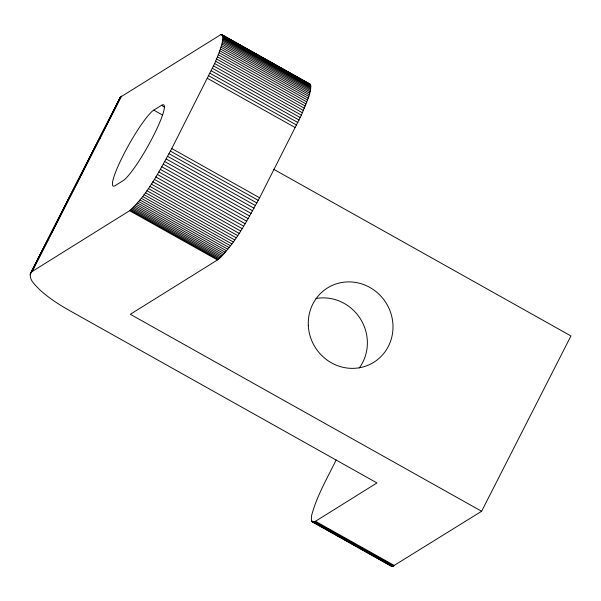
<?xml version="1.0" encoding="UTF-8"?>
<svg xmlns="http://www.w3.org/2000/svg" width="601" height="601" viewBox="0 0 601 601"><rect width="100%" height="100%" fill="white"/><g stroke="black" fill="none" stroke-linecap="round" stroke-linejoin="round"><path stroke-width="0.9" d="M273.695 169.279L570.95 335.951L481.619 511.271L130.319 314.293L217.434 259.963C236.155 243.059 247.484 219.538 259.609 197.782L301.386 115.159L308.854 96.46L310.432 90.503L310.762 85.597L310.071 84.125L221.874 34.648L220.905 34.565L120.32 97.204L30.561 273.17C28.63 279.901 35.594 285.257 39.628 289.659C48.628 297.916 58.973 304.564 69.566 310.574L376.955 482.934L315.457 521.285C309.883 524.711 311.213 515.41 312.437 512.653C315.863 500.671 321.34 489.394 326.884 478.276L336.244 459.908M30.561 273.17L32.244 271.442L129.606 210.718C148.334 193.815 159.656 170.293 171.781 148.537L214.632 63.556L219.102 52.73L221.957 44.023L223.031 37.953L222.783 35.737L221.874 34.648M119.892 97.85L114.738 108.518M30.26 273.883L120.32 97.204M30.088 274.657L30.936 272.989M31.785 271.321L48.381 238.762M49.229 237.087L61.565 212.874M62.414 211.206L65.817 204.528M66.673 202.86L79.009 178.647M79.858 176.979L96.445 144.42M97.302 142.753L113.889 110.186M31.552 271.952L120.884 96.626M51.746 232.918L52.595 231.25M99.811 138.583L100.667 136.908M32.244 271.442L121.575 96.122M161.451 105.34A43.775 6.476 -60.7 0 1 153.263 136.164A43.775 6.476 -60.7 0 1 123.04 180.728L115.354 185.521A43.775 6.476 -60.7 0 1 123.543 154.697A43.775 6.476 -60.7 0 1 153.766 110.133L161.451 105.34L164.704 107.166M312.152 521.803L391.574 566.352L392.536 566.435L481.619 511.271M310.071 84.125L307.103 82.893M221.423 34.542L309.252 83.787M222.55 35.241L310.379 84.486M220.905 34.565L227.411 38.209M229.034 39.118L230.664 40.034M233.105 41.401L234.728 42.31M236.358 43.227L241.234 45.961M242.864 46.87L244.487 47.787M246.117 48.696L250.993 51.431M252.623 52.347L255.057 53.714M256.687 54.623L258.31 55.532M259.94 56.449L261.563 57.358M263.193 58.274L264.816 59.183M266.446 60.092L271.321 62.835M272.952 63.744L278.639 66.936M283.522 69.671L285.144 70.58M286.775 71.496L291.65 74.231M293.28 75.14L294.903 76.057M296.533 76.966L305.481 81.984M222.783 35.737L310.604 84.981M222.941 36.353L310.762 85.597M223.024 37.089L310.845 86.334M223.031 37.953L310.852 87.198M222.963 38.937L310.792 88.182M222.821 40.042L310.649 89.286M222.61 41.259L310.432 90.503M222.317 42.588L310.146 91.833M221.957 44.023L309.785 93.268M221.529 45.571L309.35 94.815M221.025 47.216L308.854 96.46M220.454 48.966L308.275 98.211M219.808 50.8L307.637 100.044M219.102 52.73L306.931 101.975M218.328 54.744L306.157 103.988M217.494 56.84L305.323 106.084M216.6 59.011L304.422 108.255M215.646 61.249L303.467 110.494M214.632 63.556L302.453 112.8M213.565 65.915L301.386 115.159M212.446 68.334L300.275 117.578M211.282 70.798L299.103 120.042M210.065 73.299L297.893 122.544M208.81 75.839L296.639 125.083M207.51 78.408L295.339 127.652M153.766 110.133L162.713 115.152M171.781 148.537L259.609 197.782M170.444 151.129L258.272 200.373M169.076 153.736L256.905 202.98M167.679 156.358L255.508 205.602M166.259 158.98L254.08 208.224M164.809 161.601L252.63 210.846M163.337 164.216L251.165 213.46M161.857 166.815L249.678 216.06M160.354 169.392L248.183 218.636M158.844 171.946L246.673 221.191M157.334 174.463L245.155 223.707M155.817 176.942L243.638 226.186M154.299 179.376L242.128 228.62M152.789 181.757L240.618 231.002M151.287 184.079L239.115 233.323M149.799 186.34L237.628 235.584M148.327 188.534L236.155 237.778M146.877 190.66L234.698 239.904M145.442 192.703L233.271 241.948M144.037 194.656L231.866 243.901M142.662 196.535L230.491 245.771M141.325 198.307L229.146 247.552M140.018 199.99L227.847 249.235M138.756 201.575L226.577 250.82M137.531 203.048L225.36 252.292M136.352 204.415L224.181 253.66M135.225 205.677L223.054 254.914M134.143 206.819L221.972 256.056M133.121 207.841L220.95 257.085M132.152 208.742L219.981 257.987M131.243 209.531L219.072 258.776M130.394 210.185L218.223 259.429M129.606 210.718L217.434 259.963M315.457 521.285L394.504 565.601M314.736 521.691L393.783 566.007M314.083 521.968L393.129 566.285M311.618 520.947L314.06 522.314M316.509 523.689L321.392 526.431M336.876 535.108L338.506 536.024M343.396 538.766L345.027 539.683M346.657 540.592L348.287 541.509M357.249 546.534L358.88 547.443M367.031 552.018L368.661 552.928M377.623 557.953L379.254 558.87M380.884 559.786L385.774 562.521M313.497 522.119L392.536 566.435M311.851 521.435L392.017 566.458M391.574 566.352L390.658 565.263M315.976 298.517A43.775 41.807 58.1 0 1 360.495 318.996A43.775 41.807 58.1 0 1 359.263 367.977M308.305 325.269A43.775 41.807 58.1 0 0 373.439 362.493A43.775 41.807 58.1 0 0 370.156 287.609A43.775 41.807 58.1 0 0 308.305 325.269"/></g></svg>
